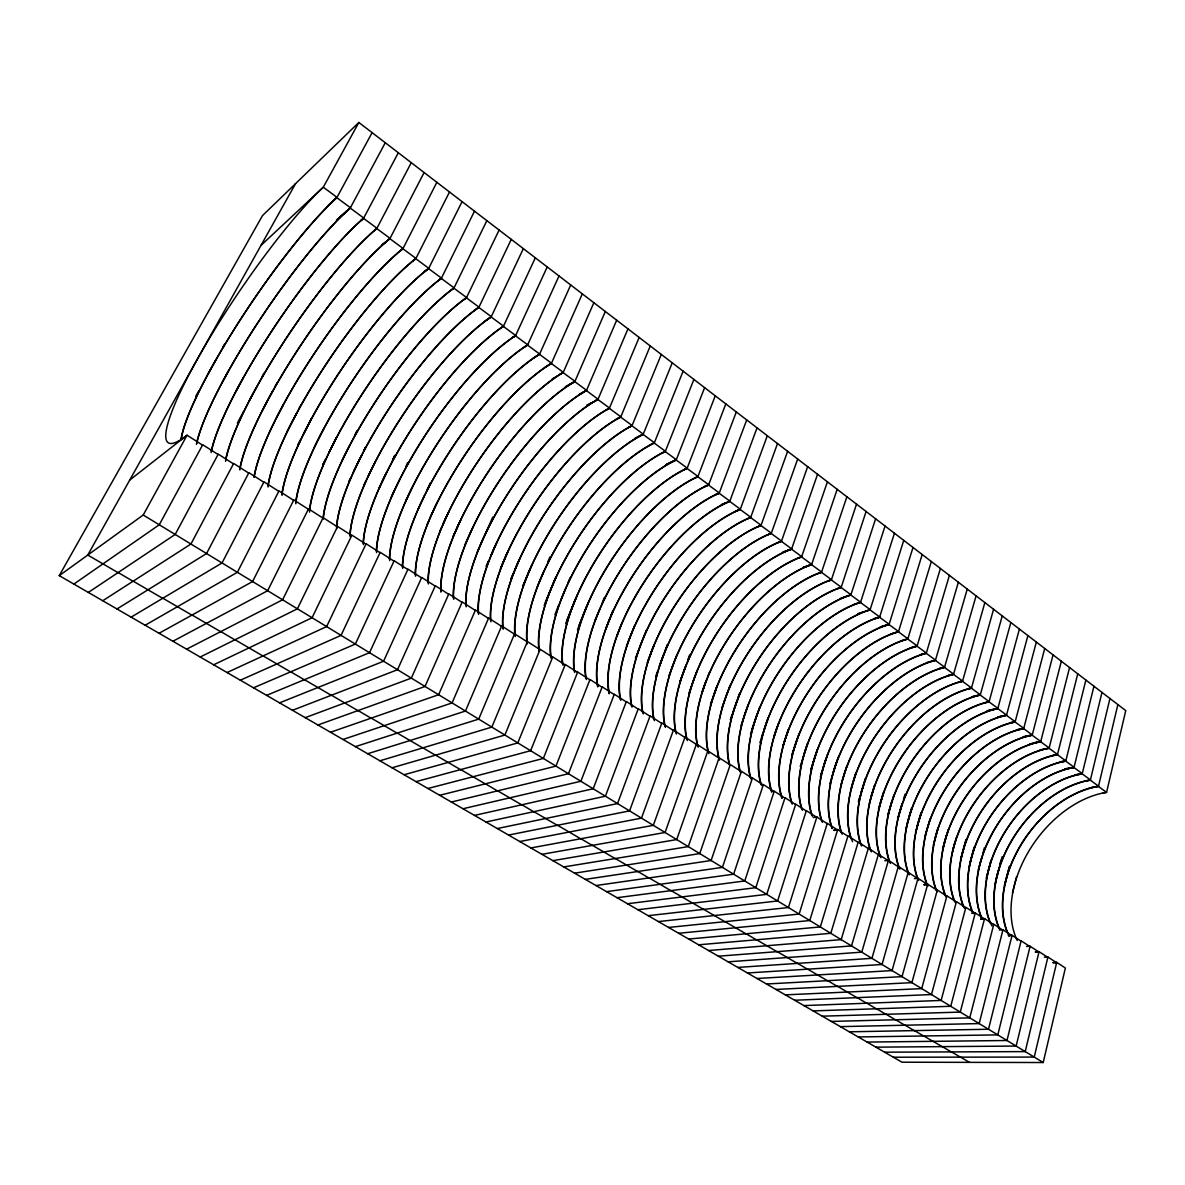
<?xml version="1.0" encoding="UTF-8"?>
<svg xmlns="http://www.w3.org/2000/svg" width="1185" height="1185" viewBox="0 0 1185 1185"><rect width="100%" height="100%" fill="white"/><g stroke="black" fill="none" stroke-linecap="round" stroke-linejoin="round"><path stroke-width="1.5" d="M1017.248 940.52A97.54 66.419 -54.5 0 1 1029.217 850.489A97.54 66.419 -54.5 0 1 1106.568 792.365L1125.75 710.63L358.848 122.47L262.507 215.596L59.25 575.643L901.963 1062.204L1043.2 1062.53L1065.374 968.012L1056.709 962.383A97.866 66.108 -54.5 0 1 1053.139 962.487M1056.709 962.383L1034.238 1057.079L893.342 1057.213M1117.87 704.586L1098.451 786.455A97.866 66.108 -54.5 0 0 1020.581 845.675A97.866 66.108 -54.5 0 0 1009.353 936.224M1044.326 957.169A98.533 66.049 -54.5 0 0 1047.91 957.05L1025.218 1051.599L884.647 1052.191M1109.945 698.513L1090.348 780.189A98.533 66.049 -54.5 0 0 1012.834 838.876A98.533 66.049 -54.5 0 0 999.814 929.292M1101.976 692.395L1082.201 773.879A99.214 65.975 -54.6 0 0 1003.606 834.403A99.214 65.975 -54.6 0 0 991.919 925.9M1026.536 946.415A99.895 65.886 -54.6 0 0 1030.12 946.267L1006.983 1040.504L867.109 1042.074M1093.948 686.233L1073.995 767.539A99.895 65.886 -54.6 0 0 995.696 827.619A99.895 65.886 -54.6 0 0 982.335 919.042M1085.875 680.042L1065.745 761.155A100.592 65.797 -54.6 0 0 987.135 821.797A100.592 65.797 -54.6 0 0 973.403 913.635M1077.757 673.821L1057.435 754.741A101.273 65.693 -54.7 0 0 978.529 815.947A101.273 65.693 -54.7 0 0 964.427 908.199M999.37 929.988A101.984 65.59 -54.7 0 0 1002.969 929.81L979.165 1023.573L840.372 1026.64M1012.494 892.794L1016.597 876.604M1069.581 667.54L1049.066 748.283A101.984 65.59 -54.7 0 0 969.878 810.051A101.984 65.59 -54.7 0 0 955.377 902.733M1061.345 661.23L1040.667 741.78A102.68 65.471 -54.7 0 0 961.168 804.126A102.68 65.471 -54.7 0 0 946.282 897.238M1004.45 885.432L1009.383 866.191M1004.673 885.521L1009.294 867.524M1053.065 654.875L1032.194 735.233A103.391 65.353 -54.7 0 0 952.414 798.157A103.391 65.353 -54.7 0 0 937.128 891.698M996.304 878.307L998.2 870.99M999.592 865.613L1000.984 860.236M994.719 885.343L1002.169 856.622M986.275 878.129L990.956 860.31M986.542 878.07L991.193 860.31M980.839 919.19A103.747 65.575 -54.7 0 0 984.468 918.982L975.255 912.998L950.74 1006.287L813.117 1010.894M1044.726 648.491L1023.677 728.642A104.102 65.219 -54.8 0 0 943.601 792.158A104.102 65.219 -54.8 0 0 927.899 886.113M1036.342 642.063L1015.101 722.02A104.813 65.071 -54.8 0 0 934.728 786.129A104.813 65.071 -54.8 0 0 918.627 880.499M978.336 869.775L982.098 856.459M983.046 852.889L984.454 847.556M1027.899 635.575L1006.48 715.34A105.539 64.923 -54.8 0 0 925.811 780.056A105.539 64.923 -54.8 0 0 909.295 874.856M970.308 861.525L974.129 847.275M968.649 868.62L974.381 847.216M960.576 859.466L965.849 839.972M960.813 859.436L966.086 839.972M1019.411 629.072L997.785 708.63A106.265 64.76 -54.8 0 0 916.835 773.953A106.265 64.76 -54.8 0 0 899.889 869.168M952.71 850.237L954.666 843.083M952.459 851.985L956.369 837.706M942.593 849.008L946.311 835.558M942.653 849.66L948.237 829.411M1010.849 622.51L989.045 701.875A106.991 64.582 -54.9 0 0 907.799 767.806A106.991 64.582 -54.9 0 0 890.439 863.45M1002.243 615.904L980.247 695.077A107.731 64.405 -54.9 0 0 898.719 761.614A107.731 64.405 -54.9 0 0 880.914 857.688M934.639 839.721L937.868 828.137M933.38 845.038L938.105 828.122M923.974 884.84A108.102 64.627 -54.9 0 0 927.618 884.528L918.005 878.307L892.068 970.589L757.008 978.499M993.578 609.268L971.404 688.233A108.472 64.212 -54.9 0 0 889.579 755.393A108.472 64.212 -54.9 0 0 871.331 851.896M924.878 836.64L930.151 818.776M916.835 827.293L920.938 812.91M915.561 832.596L921.175 812.895M984.868 602.572L962.487 681.345A109.227 64.02 -54.9 0 0 880.381 749.142A109.227 64.02 -54.9 0 0 861.673 846.06M907.473 822.375L911.561 808.2M906.184 827.648L911.798 808.17M976.085 595.848L953.51 674.413A109.968 63.812 -54.9 0 0 870.471 743.928A109.968 63.812 -54.9 0 0 852.578 841.72M898.26 866.739L888.439 860.384L861.762 952.147L728.123 961.82M967.256 589.063L944.489 667.436A110.723 63.59 -55 0 0 861.821 736.507A110.723 63.59 -55 0 0 842.194 834.27M897.623 818.85L901.933 804.082M897.874 818.791L902.17 804.052M903.488 799.505L905.014 794.261M888.054 814.139L891.712 801.712M888.291 814.11L893.831 795.253M958.369 582.25L935.395 660.4A111.494 63.353 -55 0 0 852.459 730.123A111.494 63.353 -55 0 0 832.344 828.315M878.5 809.088L883.343 792.78M878.737 809.059L883.58 792.765M949.407 575.392L926.255 653.335A112.264 63.116 -55 0 0 843.039 723.709A112.264 63.116 -55 0 0 822.434 822.331M870.738 797.801L874.471 785.403M869.39 803.089L874.841 784.944M940.401 568.474L917.042 646.21A113.034 62.864 -55 0 0 833.544 717.251A113.034 62.864 -55 0 0 812.466 816.287M858.399 801.519L860.014 796.231M860.977 793.017L865.376 778.575M931.336 561.512L907.784 639.056A113.819 62.598 -55.1 0 0 824.005 710.763A113.819 62.598 -55.1 0 0 802.423 810.214M858.518 801.889L865.613 778.53M922.197 554.521L898.452 631.842A114.604 62.316 -55.1 0 0 814.406 704.231A114.604 62.316 -55.1 0 0 792.321 804.111M851.526 786.958L855.97 772.501M851.319 788.366L856.207 772.457M912.998 547.47L889.046 624.569A115.389 62.035 -55.1 0 0 804.733 697.654A115.389 62.035 -55.1 0 0 782.144 797.949M840.98 784.929L846.623 766.739M827.204 823.679L816.865 816.998L788.425 907.532L658.416 921.574M903.755 540.36L879.596 617.267A116.189 61.724 -55.1 0 0 795.017 691.033A116.189 61.724 -55.1 0 0 771.894 791.758M832.818 773.553L836.136 762.977M829.93 783.463L838.15 757.23M894.438 533.22L870.071 609.905A116.989 61.413 -55.1 0 0 785.225 684.367A116.989 61.413 -55.1 0 0 761.57 785.507M820.642 775.42L822.346 770.043M823.412 766.71L825.693 759.511M820.346 777.079L827.589 754.193M811.162 769.154L817.383 749.72M751.186 779.226A117.789 61.087 -55.2 0 1 775.375 677.657A117.789 61.087 -55.2 0 1 860.488 602.498L885.047 526.021M810.925 769.243L817.102 749.957M803.741 754.978L807.355 743.78M800.245 766.443L802.512 759.422M803.4 756.682L807.622 743.617M875.611 518.778L850.845 595.033A118.604 60.761 -55.2 0 0 765.466 670.917A118.604 60.761 -55.2 0 0 740.729 772.901M791.921 754.801L796.794 739.914M792.172 754.712L798.957 733.93M866.102 511.49L841.128 587.523A119.418 60.405 -55.2 0 0 756.223 662.948A119.418 60.405 -55.2 0 0 729.738 764.917M782.604 746.743L788.114 730.064M782.841 746.668L788.588 729.264M856.533 504.143L831.352 579.969A120.248 60.035 -55.2 0 0 745.454 657.29A120.248 60.035 -55.2 0 0 719.591 760.118M773.805 736.892L776.738 728.108M774.042 736.848L778.723 722.82M846.89 496.752L821.501 572.355A121.077 59.665 -55.2 0 0 735.352 650.417A121.077 59.665 -55.2 0 0 708.911 753.66M761.437 737.514L763.214 732.241M764.399 728.745L767.939 718.214M759.896 742.714L768.176 718.154M837.188 489.316L811.577 564.682A121.922 59.28 -55.2 0 0 725.19 643.499A121.922 59.28 -55.2 0 0 698.172 747.157M751.645 730.182L756.993 714.451M750.46 734.241L759.911 706.512M827.411 481.821L801.593 556.965A122.766 58.865 -55.3 0 0 714.955 636.538A122.766 58.865 -55.3 0 0 687.344 740.61M741.099 725.398L748.327 704.394M730.567 719.725L739.751 693.314M817.561 474.267L791.55 549.203A123.61 58.45 -55.3 0 0 704.645 629.516A123.61 58.45 -55.3 0 0 676.428 734.019M730.345 719.784L732.167 714.54M733.382 711.059L736.477 702.157M737.618 698.854L739.47 693.551M721.991 707.667L730.108 685.137M807.652 466.668L781.419 541.367A124.469 58.021 -55.3 0 0 694.277 622.466A124.469 58.021 -55.3 0 0 665.452 727.368M710.408 704.542L712.259 699.313M713.489 695.817L716.584 687.122M797.683 459.01L771.228 533.487A125.329 57.561 -55.3 0 0 683.849 615.37A125.329 57.561 -55.3 0 0 654.401 720.687M710.644 704.438L717.414 685.345M702.038 692.099L705.801 681.642M702.261 692.04L707.075 678.62M707.889 676.354L709.148 672.873M787.625 451.307L760.963 525.562A126.203 57.102 -55.3 0 0 673.347 608.216A126.203 57.102 -55.3 0 0 643.262 713.948M688.944 693.151L697.254 670.251M777.508 443.546L750.623 517.564A127.076 56.628 -55.4 0 0 662.77 601.017A127.076 56.628 -55.4 0 0 632.049 707.164M679.597 682.545L685.315 666.933M687.7 660.415L689.611 655.187M679.82 682.442L686.159 665.155M687.922 660.341L689.833 655.127M767.317 435.739L740.225 509.52A127.95 56.125 -55.4 0 0 652.12 593.774A127.95 56.125 -55.4 0 0 620.747 700.335M669.021 675.583L677.02 654.49M757.052 427.859L729.738 501.418A128.839 55.621 -55.4 0 0 641.411 586.486A128.839 55.621 -55.4 0 0 609.371 693.447M659.378 665.926L663.896 653.839M665.185 650.387L667.303 644.714M655.72 676.205L657.66 671.036M659.601 665.851L667.51 644.684M746.713 419.934L719.176 493.256A129.743 55.088 -55.4 0 0 630.627 579.139A129.743 55.088 -55.4 0 0 597.921 686.515M647.306 662.489L653.187 646.936M647.528 662.43L654.283 644.551M736.315 411.95L708.556 485.035A130.646 54.554 -55.4 0 0 619.77 571.748A130.646 54.554 -55.4 0 0 586.368 679.538M635.441 658.223L646.21 630.524M725.827 403.907L697.846 476.755A131.55 53.992 -55.4 0 0 608.838 564.312A131.55 53.992 -55.4 0 0 574.755 672.502M626.495 646.106L634.612 625.532M563.038 665.422A132.468 53.414 -55.5 0 1 597.832 556.832A132.468 53.414 -55.5 0 1 687.063 468.43L715.266 395.805M616.763 636.345L621.755 623.547M704.631 387.658L676.191 460.032A133.387 52.807 -55.5 0 0 586.768 549.292A133.387 52.807 -55.5 0 0 551.247 658.282M606.172 627.62L609.564 619.029M610.571 616.452L612.956 610.423M605.713 629.279L613.163 610.349M594.707 621.384L599.699 609.312M602.38 602.558L604.468 597.314M693.906 379.437L665.259 451.574A134.32 52.199 -55.5 0 0 575.614 541.693A134.32 52.199 -55.5 0 0 539.368 651.098M578.68 626.243L586.99 605.565M577.51 629.591L588.575 602.099M527.399 643.855A135.268 51.562 -55.5 0 1 564.386 534.05A135.268 51.562 -55.5 0 1 654.239 443.057L683.123 371.157M566.771 620.466L576.058 597.625M565.615 623.725L577.376 594.811M672.25 362.817L643.129 434.465A136.201 50.911 -55.5 0 0 553.084 526.362A136.201 50.911 -55.5 0 0 515.342 636.567M661.304 354.419L631.96 425.83A137.164 50.244 -55.5 0 0 541.693 518.615A137.164 50.244 -55.5 0 0 503.195 629.22M554.861 614.808L558.416 605.757M561.083 599.699L566.045 587.582M568.074 582.65L570.207 577.48M650.269 345.961L620.688 417.12A138.112 49.548 -55.6 0 0 530.243 510.824A138.112 49.548 -55.6 0 0 490.96 621.814M545.352 602.291L555.913 576.873M544.182 605.535L556.106 576.828M639.159 337.444L609.342 408.351A139.089 48.837 -55.6 0 0 518.704 502.973A139.089 48.837 -55.6 0 0 478.621 614.363M537.368 586.457L543.471 572.281M547.751 562.075L549.899 556.98M522.97 585.657L530.302 568.341M523.103 585.731L531.947 564.845M627.961 328.852L597.921 399.523A140.067 48.111 -55.6 0 0 507.076 495.063A140.067 48.111 -55.6 0 0 466.209 606.853M511.224 578.65L520.126 557.854M616.689 320.202L586.412 390.62A141.045 47.356 -55.6 0 0 495.374 487.094A141.045 47.356 -55.6 0 0 453.692 599.284M511.016 578.739L513.416 573.125M515.386 568.563L519.015 560.075M500.692 567.837L507.313 552.551M500.411 568.874L508.469 550.27M605.328 311.492L574.814 381.644A142.037 46.585 -55.6 0 0 483.599 479.081A142.037 46.585 -55.6 0 0 441.087 591.656M486.191 566.297L488.472 561.112M491.345 554.55L495.137 545.87M486.413 566.163L488.664 561.023M490.812 556.12L496.811 542.389M593.878 302.708L563.127 372.623A143.03 45.785 -55.6 0 0 471.734 471.008A143.03 45.785 -55.6 0 0 428.377 583.968M476.666 553.514L492.753 517.119M582.339 293.865L551.351 363.514A144.037 44.971 -55.6 0 0 459.795 462.876A144.037 44.971 -55.6 0 0 415.579 576.221M464.861 544.967L472.919 527.295M570.726 284.963L539.486 354.345A145.059 44.126 -55.7 0 0 447.767 454.699A145.059 44.126 -55.7 0 0 402.678 568.43M453.129 536.405L454.655 533.028M456.166 529.695L459.217 522.926M453.337 536.301L460.935 519.46M439.99 531.028L441.516 527.681M442.672 525.133L448.789 511.742M559.009 275.986L527.532 345.102A146.081 43.252 -55.7 0 0 435.65 446.449A146.081 43.252 -55.7 0 0 389.687 560.564M442.849 524.422L447.441 514.349M426.911 524.881L428.466 521.519M429.488 518.956L437.206 502.218M547.218 266.936L515.49 335.799A147.118 42.379 -55.7 0 0 423.46 438.154A147.118 42.379 -55.7 0 0 376.578 552.64M418.112 509.254L424.319 495.952M427.207 489.449L430.51 482.65M535.339 257.812L503.358 326.423A148.155 41.46 -55.7 0 0 411.165 429.785A148.155 41.46 -55.7 0 0 363.38 544.656M523.355 248.628L491.138 316.973A149.206 40.527 -55.7 0 0 398.797 421.371A149.206 40.527 -55.7 0 0 350.079 536.612M405.729 501.196L412.261 487.316M391.42 496.619L399.538 479.851M405.892 466.49L407.566 462.698M336.673 528.51A150.258 39.564 -55.7 0 1 386.34 412.884A150.258 39.564 -55.7 0 1 478.814 307.448L511.283 239.37M499.122 230.038L466.401 297.85A151.325 38.572 -55.8 0 0 374.727 402.885A151.325 38.572 -55.8 0 0 323.283 518.719M381.837 482.206L385.999 473.556M393.05 458.906L394.649 455.573M378.993 488.398L386.962 471.808M392.428 460.461L394.901 455.307M364.062 484.769L365.676 481.451M367.928 476.829L375.364 461.558M486.857 220.647L453.899 288.177A152.406 37.564 -55.8 0 0 361.144 395.746A152.406 37.564 -55.8 0 0 309.552 512.098M353.485 471.719L355.115 468.401M356.566 465.438L360.003 458.447M364.091 450.137L365.721 446.819M348.612 481.865L350.242 478.562M353.663 471.615L361.825 455.01M364.269 450.033L365.898 446.701M474.504 211.167L441.294 278.431A153.487 36.513 -55.8 0 0 348.405 387.08A153.487 36.513 -55.8 0 0 295.835 503.803M341.798 460.995L349.619 445.486M354.522 435.621L356.966 430.688M462.061 201.628L428.585 268.61A154.583 35.446 -55.8 0 0 335.577 378.356A154.583 35.446 -55.8 0 0 282 495.434M322.587 465.068L325.06 460.121M329.104 452.077L336.659 437.043M322.69 465.113L325.238 460.017M329.297 451.944L336.747 437.102M314.41 446.863L323.712 428.777M449.515 192L415.787 258.715A155.679 34.35 -55.8 0 0 322.661 369.557A155.679 34.35 -55.8 0 0 268.062 487.005M436.865 182.297L402.885 248.746A156.805 33.224 -55.8 0 0 310.633 359.188A156.805 33.224 -55.8 0 0 254.242 476.903M297.85 444.997L300.368 440.079M304.19 432.629L308.411 424.408M309.64 422.008L311.314 418.735M297.613 445.678L300.56 439.916M303.079 435.014L311.477 418.631M424.126 172.521L389.88 238.689A157.916 32.084 -55.9 0 0 296.546 351.782A157.916 32.084 -55.9 0 0 239.844 469.927M287.081 431.547L296.606 413.387M298.931 408.677L300.857 405.196M276.475 417.831L283.304 404.811M411.269 162.671L376.771 228.557A159.057 30.899 -55.9 0 0 283.334 342.791A159.057 30.899 -55.9 0 0 225.565 461.291M398.323 152.746L363.558 218.351A160.197 29.684 -55.9 0 0 270.032 333.74A160.197 29.684 -55.9 0 0 211.167 452.596M262.492 410.158L272.52 391.228M275.113 386.34L276.846 383.066M385.273 142.733L350.242 208.056A161.338 28.44 -55.9 0 0 256.641 324.631A161.812 28.514 -55.9 0 0 196.414 444.138M237.341 423.06L243.414 411.728M249.472 400.397L256.404 387.465M262.255 376.356L264.003 373.097M235.8 391.613L243.103 378.133M181.216 439.294A162.508 27.151 -55.9 0 1 240.096 320.113A162.508 27.151 -55.9 0 1 336.821 197.673L372.12 132.646M222.069 382.696L229.105 369.839M59.25 575.643L143.222 515.016L187.052 435.221A163.678 25.848 -55.9 0 1 195.214 363.025A163.678 25.848 -55.9 0 1 323.283 187.215L358.848 122.47M195.866 396.057L198.547 391.213M208.19 373.793L215.507 360.566M223.002 346.849L224.794 343.62M295.524 183.675L87.779 555.054L118.011 572.636M261.011 245.384L323.283 187.215L336.999 197.347A162.967 27.24 -55.9 0 0 240.022 320.128A162.967 27.24 -55.9 0 0 180.964 439.635M327.267 206.368L336.999 197.347M336.629 219.951L350.419 207.731L336.821 197.673M336.481 220.232L350.242 208.056L363.721 218.025A160.656 29.773 -55.9 0 0 270.965 332.2A160.656 29.773 -55.9 0 0 211.241 451.322M360.951 220.425L363.721 218.025M360.788 220.736L363.558 218.351L376.934 228.231A159.516 30.988 -55.9 0 0 284.252 341.25A159.516 30.988 -55.9 0 0 225.609 460.017M373.971 230.912L376.771 228.557L390.043 238.363A158.375 32.173 -55.9 0 0 297.45 350.242A158.375 32.173 -55.9 0 0 239.859 468.653M381.585 245.295L385.821 241.829M382.844 244.451L389.88 238.689L403.048 248.42A157.249 33.328 -55.8 0 0 310.544 359.173A157.249 33.328 -55.8 0 0 253.99 477.214M399.982 251.057L402.885 248.746L415.95 258.389A156.139 34.454 -55.8 0 0 323.549 368.031A156.139 34.454 -55.8 0 0 268.017 485.717M129.698 480.088L187.052 435.221L202.516 445.101M413.032 260.67L415.95 258.389M412.869 260.981L415.787 258.715L428.748 268.299A155.042 35.55 -55.8 0 0 336.451 376.845A155.042 35.55 -55.8 0 0 281.926 494.13M424.349 271.646L428.748 268.299M424.2 271.957L428.585 268.61L441.457 278.119A153.946 36.631 -55.8 0 0 349.279 385.569A153.946 36.631 -55.8 0 0 295.732 502.499M438.494 280.312L441.457 278.119M438.346 280.623L441.294 278.431L454.048 287.851A152.85 37.668 -55.8 0 0 362.003 394.25A152.85 37.668 -55.8 0 0 309.433 510.794M450.937 290.325L453.899 288.177L466.564 297.524A151.769 38.69 -55.8 0 0 374.623 402.856A151.769 38.69 -55.8 0 0 323.031 519.03M463.424 299.953L466.401 297.85L478.977 307.122A150.702 39.683 -55.7 0 0 387.169 411.402A150.702 39.683 -55.7 0 0 336.51 527.192M73.855 584.087L159.279 524.777L202.724 444.716L218.055 454.507M474.326 310.544L478.977 307.122M485.124 321.017L491.138 316.973L503.507 326.097A148.599 41.579 -55.7 0 0 411.98 428.318A148.599 41.579 -55.7 0 0 363.173 543.337M88.342 592.441L175.173 534.45L218.262 454.122L233.445 463.839M500.277 328.452L503.358 326.423L515.638 335.474A147.547 42.497 -55.7 0 0 424.26 436.687A147.547 42.497 -55.7 0 0 376.356 551.306M102.725 600.751L190.933 544.033L233.652 463.453L248.702 473.082M512.527 337.473L515.638 335.474M512.394 337.799L515.49 335.799L527.681 344.791A146.525 43.386 -55.7 0 0 436.45 444.997A146.525 43.386 -55.7 0 0 389.421 559.231M524.422 347.057L527.532 345.102L539.634 354.019A145.488 44.26 -55.7 0 0 448.552 453.248A145.488 44.26 -55.7 0 0 402.396 567.097M116.974 608.971L206.56 553.543L248.894 472.697L263.811 482.236M533.235 358.181L539.486 354.345L551.499 363.188A144.481 45.104 -55.6 0 0 460.58 461.439A144.481 45.104 -55.6 0 0 415.283 574.888M545.07 367.276L551.351 363.514L563.26 372.297A143.474 45.919 -55.6 0 0 472.519 469.586A143.474 45.919 -55.6 0 0 428.066 582.635M131.12 617.148L222.039 562.964L264.003 481.865L278.801 491.316M560.105 374.149L563.26 372.297M552.091 379.067L556.817 376.312M559.972 374.46L563.127 372.623L574.947 381.333A142.467 46.719 -55.6 0 0 483.48 479.051A142.467 46.719 -55.6 0 0 440.835 591.952M145.148 625.25L237.37 572.296L278.993 490.945L293.643 500.322M565.423 386.769L574.947 381.333M565.319 387.08L574.814 381.644L586.545 390.295A141.474 47.504 -55.6 0 0 496.145 485.687A141.474 47.504 -55.6 0 0 453.337 597.936M580.176 393.85L586.545 390.295M580.058 394.161L586.412 390.62L598.055 399.197A140.482 48.259 -55.6 0 0 507.832 493.656A140.482 48.259 -55.6 0 0 465.824 605.505M159.071 633.279L252.583 581.539L293.836 499.937L308.352 509.239M586.871 405.3L591.67 402.693M594.855 400.945L598.055 399.197M586.768 405.596L597.921 399.523L609.49 408.025A139.519 48.985 -55.6 0 0 519.43 501.566A139.519 48.985 -55.6 0 0 478.236 613.015M172.891 641.263L267.647 590.708L308.544 508.869L322.942 518.082M606.157 410.054L609.342 408.351L620.822 416.809A138.541 49.696 -55.6 0 0 530.969 509.432A138.541 49.696 -55.6 0 0 490.546 620.466M616.007 419.312L620.822 416.809M617.415 418.838L620.688 417.12L632.094 425.504A137.578 50.392 -55.5 0 0 542.419 517.238A137.578 50.392 -55.5 0 0 502.766 627.872M186.593 649.173L282.593 599.803L323.135 517.697L337.399 526.836M628.791 427.192L632.094 425.504M628.672 427.504L631.96 425.83L643.262 434.154A136.63 51.073 -55.5 0 0 553.795 524.985A136.63 51.073 -55.5 0 0 514.883 635.204M634.997 438.272L643.262 434.154M634.893 438.583L643.129 434.465L654.357 442.731A135.682 51.725 -55.5 0 0 565.082 532.687A135.682 51.725 -55.5 0 0 526.925 642.507M200.191 657.023L297.391 608.809L337.592 526.466L351.738 535.531M649.276 445.471L654.357 442.731M213.67 664.8L312.07 617.74L351.915 535.146L365.943 544.137M661.941 453.144L665.259 451.574L676.324 459.706A133.801 52.969 -55.5 0 0 587.449 547.929A133.801 52.969 -55.5 0 0 550.744 656.92M666.325 464.357L676.324 459.706M666.237 464.668L676.191 460.032L687.182 468.105A132.883 53.577 -55.5 0 0 598.514 555.484A132.883 53.577 -55.5 0 0 562.519 664.059M227.061 672.532L326.63 626.584L366.121 543.767L380.029 552.669M683.73 469.941L687.182 468.105M240.333 680.205L341.043 635.367L380.207 552.299L393.983 561.142M694.514 478.251L697.846 476.755L708.674 484.724A131.061 54.717 -55.4 0 0 620.436 570.415A131.061 54.717 -55.4 0 0 585.834 678.175M703.638 486.917L708.674 484.724M705.208 486.487L708.556 485.035L719.295 492.945A130.143 55.265 -55.4 0 0 630.479 579.095A130.143 55.265 -55.4 0 0 597.67 686.796M253.516 687.804L355.352 644.062L394.161 560.757L407.833 569.526M715.947 494.367L719.295 492.945M715.829 494.678L719.176 493.256L729.856 501.107A129.254 55.799 -55.4 0 0 641.263 586.427A129.254 55.799 -55.4 0 0 609.12 693.714M721.458 504.603L724.82 503.195M721.354 504.899L729.738 501.418L740.344 509.209A128.365 56.302 -55.4 0 0 652.772 592.456A128.365 56.302 -55.4 0 0 620.155 698.957M266.595 695.358L369.527 652.683L408.01 569.155L421.564 577.836M735.292 511.253L740.344 509.209M735.189 511.565L740.225 509.52L750.742 517.252A127.476 56.806 -55.4 0 0 663.407 599.714A127.476 56.806 -55.4 0 0 631.442 705.801M279.571 702.853L383.584 661.23L421.727 577.465L435.162 586.086M747.276 518.911L750.623 517.564L761.081 525.236A126.602 57.28 -55.3 0 0 673.969 606.913A126.602 57.28 -55.3 0 0 642.64 712.585M757.526 526.895L760.963 525.562L771.346 533.176A125.728 57.754 -55.3 0 0 684.471 614.067A125.728 57.754 -55.3 0 0 653.764 719.31M292.458 710.289L397.523 669.718L435.325 585.716L448.656 594.263M767.776 534.805L771.228 533.487L781.537 541.056A124.869 58.198 -55.3 0 0 694.899 621.177A124.869 58.198 -55.3 0 0 664.815 726.005M305.226 717.666L411.343 678.116L448.819 593.892L462.031 602.365M777.967 542.656L781.419 541.367L791.654 548.877A124.01 58.643 -55.3 0 0 705.253 628.243A124.01 58.643 -55.3 0 0 675.776 732.641M782.989 552.032L791.654 548.877M782.9 552.343L791.55 549.203L801.712 556.654A123.166 59.057 -55.3 0 0 715.547 635.264A123.166 59.057 -55.3 0 0 686.663 739.233M317.921 724.998L425.045 686.456L462.194 601.995L475.303 610.408M798.142 558.194L801.593 556.965L811.695 564.371A122.307 59.472 -55.2 0 0 725.783 642.226A122.307 59.472 -55.2 0 0 697.491 745.795M803.015 567.393L811.695 564.371M802.926 567.689L811.577 564.682L821.605 572.044A121.477 59.857 -55.2 0 0 735.944 649.158A121.477 59.857 -55.2 0 0 708.23 752.297M330.511 732.256L438.628 694.721L475.466 610.038L488.457 618.377M818.035 573.525L821.501 572.355L831.455 579.658A120.648 60.242 -55.2 0 0 746.032 656.046A120.648 60.242 -55.2 0 0 718.895 758.755M342.998 739.47L452.092 702.927L488.62 618.022L501.507 626.287M827.885 581.124L831.352 579.969L841.231 587.212A119.818 60.598 -55.2 0 0 756.074 662.874A119.818 60.598 -55.2 0 0 729.486 765.169M837.662 588.649L841.128 587.523L850.948 594.722A118.989 60.953 -55.2 0 0 766.028 669.673A118.989 60.953 -55.2 0 0 740.003 771.539M355.396 746.639L465.468 711.044L501.655 625.917L514.438 634.123M840.432 598.336L850.845 595.033L860.591 602.187A118.174 61.294 -55.2 0 0 775.938 676.428A118.174 61.294 -55.2 0 0 750.446 777.864M367.706 753.734L478.71 719.117L514.586 633.768L527.266 641.9M853.555 604.646L860.591 602.187M857.925 613.593L863.139 612.008M866.605 610.956L870.071 609.905L879.7 616.955A116.574 61.931 -55.1 0 0 794.839 690.959A116.574 61.931 -55.1 0 0 771.642 791.995M379.926 760.8L491.849 727.101L527.414 641.544L539.99 649.617M874.471 618.496L879.7 616.955M874.397 618.807L879.596 617.267L889.15 624.258A115.774 62.242 -55.1 0 0 804.571 697.58A115.774 62.242 -55.1 0 0 781.893 798.201M392.057 767.791L504.884 735.041L540.138 649.247L552.61 657.26M880.44 626.791L889.15 624.258M880.159 627.146L889.046 624.569L898.541 631.531A114.975 62.524 -55.1 0 0 814.939 703.016A114.975 62.524 -55.1 0 0 791.536 802.749M891.342 633.842L898.452 631.842L907.873 638.745A114.19 62.805 -55.1 0 0 824.538 709.563A114.19 62.805 -55.1 0 0 801.638 808.866M404.1 774.753L517.815 742.906L552.758 656.905L565.126 664.844M900.674 641.011L907.784 639.056L917.146 645.899A113.419 63.072 -55 0 0 834.077 716.066A113.419 63.072 -55 0 0 811.666 814.939M911.798 647.351L917.146 645.899M416.039 781.641L530.628 750.697L565.275 664.489L577.539 672.369M909.947 648.136L917.042 646.21L926.344 653.024A112.634 63.323 -55 0 0 843.542 722.524A112.634 63.323 -55 0 0 821.635 820.968M920.997 654.431L926.344 653.024M920.923 654.742L926.255 653.335L935.498 660.089A111.864 63.575 -55 0 0 852.282 730.049A111.864 63.575 -55 0 0 832.092 828.567M427.904 788.499L543.352 758.43L577.688 672.014L589.849 679.834M926.522 662.696L935.395 660.4L944.578 667.125A111.109 63.797 -55 0 0 862.324 735.322A111.109 63.797 -55 0 0 841.365 832.922M939.246 668.458L944.578 667.125M939.172 668.77L944.489 667.436L953.599 674.102A110.353 64.02 -54.9 0 0 871.627 741.662A110.353 64.02 -54.9 0 0 851.141 838.832M439.679 795.298L555.958 766.117L589.997 679.479L602.069 687.241M948.267 675.406L953.599 674.102M948.193 675.717L953.51 674.413L962.576 681.034A109.598 64.242 -54.9 0 0 880.87 747.972A109.598 64.242 -54.9 0 0 860.843 844.712M451.367 802.038L568.474 773.716L602.202 686.87L614.185 694.588M959.021 681.893L962.576 681.034M958.946 682.19L962.487 681.345L971.478 687.922A108.842 64.434 -54.9 0 0 890.068 754.238A108.842 64.434 -54.9 0 0 870.486 850.549M967.938 688.752L971.478 687.922M967.864 689.063L971.404 688.233L980.336 694.765A108.102 64.627 -54.9 0 0 899.193 760.459A108.102 64.627 -54.9 0 0 880.055 856.355M462.979 808.748L580.887 781.271L614.319 694.217L626.198 701.861M971.463 696.795L980.336 694.765M973.181 696.691L980.247 695.077L989.134 701.564A107.361 64.805 -54.9 0 0 908.273 766.651A107.361 64.805 -54.9 0 0 889.579 862.117M474.504 815.399L593.196 788.766L626.347 701.505L638.122 709.089M985.52 702.661L989.045 701.875L997.874 708.319A106.635 64.982 -54.8 0 0 917.294 772.798A106.635 64.982 -54.8 0 0 899.03 867.835M987.238 710.644L997.874 708.319M987.194 710.941L997.785 708.63L1006.554 715.044A105.909 65.145 -54.8 0 0 926.27 778.915A105.909 65.145 -54.8 0 0 908.421 873.523M485.939 822.005L605.417 796.201L638.271 708.734L649.958 716.258M997.696 716.925L1006.554 715.044M999.236 716.881L1006.48 715.34L1015.189 721.709A105.184 65.293 -54.8 0 0 935.187 785.003A105.184 65.293 -54.8 0 0 917.753 879.181M497.3 828.552L617.533 803.563L650.091 715.903L661.689 723.368M1009.738 722.835L1015.189 721.709M1009.679 723.131L1015.101 722.02L1023.751 728.345A104.458 65.442 -54.8 0 0 944.045 791.032A104.458 65.442 -54.8 0 0 927.011 884.795M1016.508 729.797L1023.751 728.345M1016.449 730.108L1023.677 728.642L1032.268 734.922A103.747 65.575 -54.7 0 0 952.858 797.046A103.747 65.575 -54.7 0 0 936.224 890.365M508.572 835.069L629.561 810.881L661.822 723.013L673.332 730.434M1023.233 736.715L1032.268 734.922M1023.188 737.011L1032.194 735.233L1040.741 741.469A103.036 65.708 -54.7 0 0 961.613 803.015A103.036 65.708 -54.7 0 0 945.378 895.904M519.771 841.528L641.485 818.139L673.465 730.064L684.886 737.425M1033.513 742.862L1040.741 741.469M1029.854 743.854L1040.667 741.78L1049.155 747.972A102.34 65.827 -54.7 0 0 970.308 808.94A102.34 65.827 -54.7 0 0 954.473 901.415M1040.074 749.957L1049.066 748.283L1057.509 754.43A101.643 65.93 -54.7 0 0 978.958 814.836A101.643 65.93 -54.7 0 0 963.509 906.895M530.895 847.956L653.32 825.338L685.019 737.07L696.35 744.373M1052.043 755.719L1057.435 754.741L1065.819 760.859A100.947 66.034 -54.6 0 0 987.564 820.701A100.947 66.034 -54.6 0 0 972.485 912.331M1060.412 761.822L1065.819 760.859M1060.353 762.118L1065.745 761.155L1074.069 767.243A100.251 66.123 -54.6 0 0 996.111 826.538A100.251 66.123 -54.6 0 0 981.417 917.723M541.93 854.326L665.066 832.477L696.469 744.017L707.726 751.26M1065.078 768.798L1074.069 767.243M1065.034 769.095L1073.995 767.539L1082.275 773.583A99.57 66.212 -54.6 0 0 1004.613 832.329A99.57 66.212 -54.6 0 0 990.275 923.1M552.891 860.651L676.709 839.572L707.845 750.905L718.999 758.104M1075.091 774.783L1082.275 773.583M1075.047 775.094L1082.201 773.879L1090.422 779.878A98.888 66.286 -54.5 0 0 1013.056 838.091A98.888 66.286 -54.5 0 0 999.088 928.433M1085.001 781.063L1090.348 780.189L1098.525 786.144A98.207 66.345 -54.5 0 0 1021.455 843.824A98.207 66.345 -54.5 0 0 1007.842 933.736M563.779 866.946L688.278 846.608L719.132 757.748L730.197 764.888M1089.311 787.906L1098.451 786.455L1106.568 792.365L1102.998 792.928M834.092 830.181L837.691 829.619L847.882 836.21M574.592 873.182L699.742 853.585L730.316 764.532L741.306 771.628M585.316 879.374L711.118 860.503L741.425 771.272L752.342 778.308M595.981 885.536L722.42 867.376L752.46 777.953L763.273 784.929M606.557 891.638L733.633 874.204L763.392 784.588L774.131 791.521M617.074 897.712L744.758 880.959L774.249 791.165L784.914 798.038M627.517 903.74L755.793 887.683L785.018 797.698L795.609 804.526M637.885 909.724L766.754 894.349L795.713 804.171L806.215 810.955M648.18 915.679L777.627 900.97L806.333 810.614L816.746 817.339M924.107 884.603L927.707 884.188L937.261 890.379M668.577 927.44L799.134 914.05L827.308 823.323L837.588 829.974A114.975 62.524 -55.1 0 1 833.944 830.433M678.664 933.276L809.77 920.523L837.691 829.619A114.604 62.316 -55.1 0 1 834.062 830.078M688.692 939.053L820.316 926.937L847.986 835.855L858.103 842.402M698.646 944.801L830.803 933.306L858.207 842.061L868.249 848.549M708.541 950.518L841.202 939.631L868.353 848.208L878.337 854.666M718.362 956.191L851.526 945.911L878.426 854.311L888.335 860.725M1008.42 935.617L1012.079 935.335L1021.055 941.157M737.811 967.419L871.938 958.339L898.363 866.398L908.11 872.708M747.439 972.974L882.04 964.486L908.214 872.367L917.901 878.648M766.517 983.994L902.022 976.647L927.707 884.188A107.731 64.405 -54.9 0 1 924.078 884.499M775.953 989.445L911.902 982.661L937.35 890.039L946.845 896.186M785.344 994.867L921.723 988.631L946.933 895.845L956.339 901.948M794.661 1000.244L931.469 994.556L956.443 901.607L965.79 907.666M803.919 1005.591L941.142 1000.436L965.879 907.325L975.166 913.339M822.257 1016.182L960.28 1012.094L984.557 918.642A103.391 65.353 -54.7 0 1 980.943 918.864L984.557 918.642L993.711 924.581M831.352 1021.426L969.76 1017.856L993.8 924.241L1002.88 930.151M849.334 1031.809L988.497 1029.247L1012.079 935.335A101.273 65.693 -54.7 0 1 1008.494 935.498M858.251 1036.949L997.785 1034.89L1021.129 940.816L1030.032 946.608M875.908 1047.155L1016.137 1046.059L1039.052 951.673A99.214 65.975 -54.6 0 1 1035.468 951.807L1039.052 951.673L1047.821 957.376M397.286 733.085L422.734 747.913M371.246 718.11L397.093 733.159M358.077 710.541L371.053 718.184M331.459 695.225L357.9 710.615M304.427 679.672L331.267 695.299M290.755 671.806L304.249 679.746M263.1 655.898L290.577 671.895M235 639.752L262.922 655.986M220.795 631.575L234.837 639.826M192.044 615.03L220.632 631.664M162.849 598.232L191.881 615.119M133.179 581.168L162.686 598.336M118.159 572.533L133.016 581.272M857.185 997.637L866.65 1003.236M866.887 1003.221L876.293 1008.776M837.588 986.364L856.933 997.651M827.693 980.676L837.336 986.379M807.696 969.182L827.441 980.691M797.609 963.375L807.459 969.197M777.227 951.644L797.372 963.39M756.578 939.764L776.99 951.673M746.15 933.765L756.341 939.794M725.072 921.649L745.913 933.795M703.712 909.369L724.835 921.678M692.929 903.163L703.49 909.384M671.14 890.616L692.707 903.192M649.039 877.907L670.903 890.646M637.885 871.493L648.817 877.952M615.326 858.518L637.663 871.523M592.456 845.364L615.104 858.547M580.902 838.713L592.233 845.394M557.542 825.278L580.68 838.758M533.857 811.651L557.335 825.323M521.889 804.763L533.65 811.695M497.685 790.839L521.667 804.808M485.45 783.803L497.478 790.899M460.713 769.583L485.243 783.863M435.621 755.141L460.521 769.643M422.941 747.853L435.428 755.2M960.635 1057.153L969.434 1062.352M951.525 1051.91L960.383 1057.153M933.128 1041.334L942.105 1046.636M942.356 1046.636L951.274 1051.91M923.841 1035.986L932.876 1041.334M905.103 1025.203L914.257 1030.624M914.509 1030.609L923.589 1035.986M886.113 1014.286L895.386 1019.767M895.638 1019.767L904.851 1025.218M876.53 1008.776L885.876 1014.286M143.222 515.016L1043.2 1062.53M1047.91 957.05L1056.635 962.724A98.207 66.345 -54.5 0 1 1053.05 962.827M1030.12 946.267L1038.964 952.014A99.57 66.212 -54.6 0 1 1035.364 952.147M1002.969 929.81L1012.005 935.676M860.488 602.498L870.175 609.594A117.374 61.62 -55.1 0 0 785.788 683.138A117.374 61.62 -55.1 0 0 760.829 784.144M478.814 307.448L491.286 316.647A149.651 40.645 -55.7 0 0 399.626 419.89A149.651 40.645 -55.7 0 0 349.901 535.294M654.239 443.057L665.377 451.248A134.734 52.362 -55.5 0 0 575.466 541.649A134.734 52.362 -55.5 0 0 539.116 651.38M687.063 468.43L697.965 476.444A131.965 54.154 -55.4 0 0 609.52 562.979A131.965 54.154 -55.4 0 0 574.221 671.14M350.419 207.731A161.812 28.514 -55.9 0 0 256.552 324.631A161.338 28.44 -55.9 0 0 196.666 443.812M816.865 816.998A116.189 61.724 -55.1 0 1 813.236 817.502M888.439 860.384A110.723 63.59 -55 0 1 884.795 860.754M918.005 878.307A108.472 64.212 -54.9 0 1 914.376 878.618M975.255 912.998A104.102 65.219 -54.8 0 1 971.641 913.235"/></g></svg>
